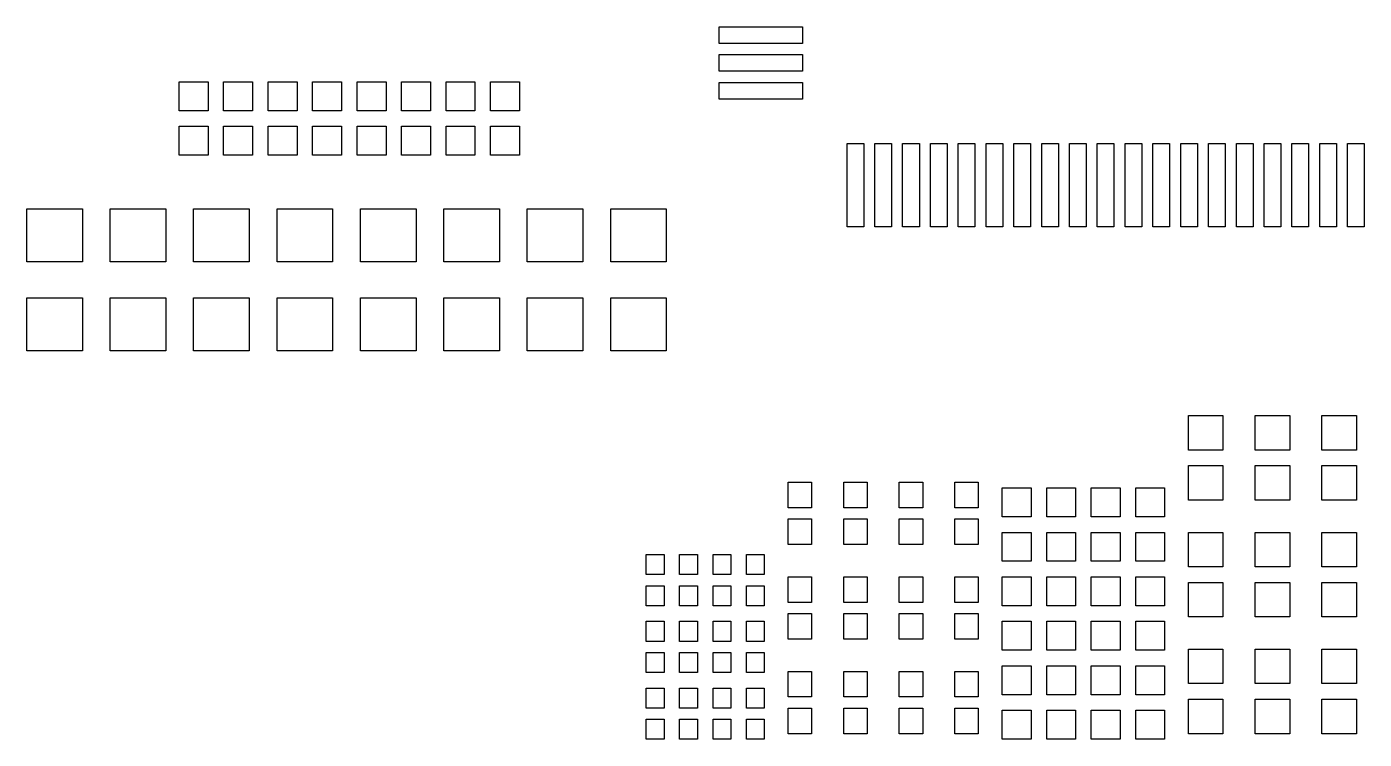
# Model space of a CAD drawing. Extents: x 50.8 to 99.4, y -99.2 to -50.5.
# Drawn here: x 51.1 to 75.15, y -99.16 to -86.35 of the extents above; entities that cross this region are included whole.
import ezdxf

# ---------------------------------------------------------------- set-up
doc = ezdxf.new("R2010")
doc.units = 0
doc.header["$MEASUREMENT"] = 0
doc.layers.add('BLACK', color=7, linetype='CONTINUOUS')

msp = doc.modelspace()

# ---------------------------------------------------------------- linework, layer by layer
at = {"layer": 'Black'}
for p, q in [((63.55, -86.65), (63.55, -86.35)), ((63.55, -86.35), (65.05, -86.35)), ((65.05, -86.35), (65.05, -86.65)), ((65.05, -86.65), (63.55, -86.65)), ((63.55, -87.15), (63.55, -86.85)), ((63.55, -86.85), (65.05, -86.85)), ((65.05, -86.85), (65.05, -87.15)), ((65.05, -87.15), (63.55, -87.15)), ((53.84, -87.86), (53.84, -87.34)), ((53.84, -87.34), (54.36, -87.34)), ((54.36, -87.34), (54.36, -87.86)), ((54.64, -87.86), (54.64, -87.34)), ((54.64, -87.34), (55.16, -87.34)), ((55.16, -87.34), (55.16, -87.86)), ((55.44, -87.86), (55.44, -87.34)), ((55.44, -87.34), (55.96, -87.34)), ((55.96, -87.34), (55.96, -87.86)), ((56.24, -87.86), (56.24, -87.34)), ((56.24, -87.34), (56.76, -87.34)), ((56.76, -87.34), (56.76, -87.86)), ((57.04, -87.86), (57.04, -87.34)), ((57.04, -87.34), (57.56, -87.34)), ((57.56, -87.34), (57.56, -87.86)), ((57.84, -87.86), (57.84, -87.34)), ((57.84, -87.34), (58.36, -87.34)), ((58.36, -87.34), (58.36, -87.86)), ((58.64, -87.86), (58.64, -87.34)), ((58.64, -87.34), (59.16, -87.34)), ((59.16, -87.34), (59.16, -87.86)), ((59.44, -87.86), (59.44, -87.34)), ((59.44, -87.34), (59.96, -87.34)), ((59.96, -87.34), (59.96, -87.86)), ((63.55, -87.65), (63.55, -87.35)), ((63.55, -87.35), (65.05, -87.35)), ((65.05, -87.35), (65.05, -87.65)), ((65.05, -87.65), (63.55, -87.65)), ((54.36, -87.86), (53.84, -87.86)), ((55.16, -87.86), (54.64, -87.86)), ((55.96, -87.86), (55.44, -87.86)), ((56.76, -87.86), (56.24, -87.86)), ((57.56, -87.86), (57.04, -87.86)), ((58.36, -87.86), (57.84, -87.86)), ((59.16, -87.86), (58.64, -87.86)), ((59.96, -87.86), (59.44, -87.86)), ((53.84, -88.66), (53.84, -88.14)), ((53.84, -88.14), (54.36, -88.14)), ((54.36, -88.14), (54.36, -88.66)), ((54.64, -88.66), (54.64, -88.14)), ((54.64, -88.14), (55.16, -88.14)), ((55.16, -88.14), (55.16, -88.66)), ((55.44, -88.66), (55.44, -88.14)), ((55.44, -88.14), (55.96, -88.14)), ((55.96, -88.14), (55.96, -88.66)), ((56.24, -88.66), (56.24, -88.14)), ((56.24, -88.14), (56.76, -88.14)), ((56.76, -88.14), (56.76, -88.66)), ((57.04, -88.66), (57.04, -88.14)), ((57.04, -88.14), (57.56, -88.14)), ((57.56, -88.14), (57.56, -88.66)), ((57.84, -88.66), (57.84, -88.14)), ((57.84, -88.14), (58.36, -88.14)), ((58.36, -88.14), (58.36, -88.66)), ((58.64, -88.66), (58.64, -88.14)), ((58.64, -88.14), (59.16, -88.14)), ((59.16, -88.14), (59.16, -88.66)), ((59.44, -88.66), (59.44, -88.14)), ((59.44, -88.14), (59.96, -88.14)), ((59.96, -88.14), (59.96, -88.66)), ((65.85, -89.95), (65.85, -88.45)), ((65.85, -88.45), (66.15, -88.45)), ((66.15, -88.45), (66.15, -89.95)), ((66.35, -89.95), (66.35, -88.45)), ((66.35, -88.45), (66.65, -88.45)), ((66.65, -88.45), (66.65, -89.95)), ((66.85, -89.95), (66.85, -88.45)), ((66.85, -88.45), (67.15, -88.45)), ((67.15, -88.45), (67.15, -89.95)), ((67.35, -89.95), (67.35, -88.45)), ((67.35, -88.45), (67.65, -88.45)), ((67.65, -88.45), (67.65, -89.95)), ((67.85, -89.95), (67.85, -88.45)), ((67.85, -88.45), (68.15, -88.45)), ((68.15, -88.45), (68.15, -89.95)), ((68.35, -89.95), (68.35, -88.45)), ((68.35, -88.45), (68.65, -88.45)), ((68.65, -88.45), (68.65, -89.95)), ((68.85, -89.95), (68.85, -88.45)), ((68.85, -88.45), (69.15, -88.45)), ((69.15, -88.45), (69.15, -89.95)), ((69.35, -89.95), (69.35, -88.45)), ((69.35, -88.45), (69.65, -88.45)), ((69.65, -88.45), (69.65, -89.95)), ((69.85, -89.95), (69.85, -88.45)), ((69.85, -88.45), (70.15, -88.45)), ((70.15, -88.45), (70.15, -89.95)), ((70.35, -89.95), (70.35, -88.45)), ((70.35, -88.45), (70.65, -88.45)), ((70.65, -88.45), (70.65, -89.95)), ((70.85, -89.95), (70.85, -88.45)), ((70.85, -88.45), (71.15, -88.45)), ((71.15, -88.45), (71.15, -89.95)), ((71.35, -89.95), (71.35, -88.45)), ((71.35, -88.45), (71.65, -88.45)), ((71.65, -88.45), (71.65, -89.95)), ((71.85, -89.95), (71.85, -88.45)), ((71.85, -88.45), (72.15, -88.45)), ((72.15, -88.45), (72.15, -89.95)), ((72.35, -89.95), (72.35, -88.45)), ((72.35, -88.45), (72.65, -88.45)), ((72.65, -88.45), (72.65, -89.95)), ((72.85, -89.95), (72.85, -88.45)), ((72.85, -88.45), (73.15, -88.45)), ((73.15, -88.45), (73.15, -89.95)), ((73.35, -89.95), (73.35, -88.45)), ((73.35, -88.45), (73.65, -88.45)), ((73.65, -88.45), (73.65, -89.95)), ((73.85, -89.95), (73.85, -88.45)), ((73.85, -88.45), (74.15, -88.45)), ((74.15, -88.45), (74.15, -89.95)), ((74.35, -89.95), (74.35, -88.45)), ((74.35, -88.45), (74.65, -88.45)), ((74.65, -88.45), (74.65, -89.95)), ((74.85, -89.95), (74.85, -88.45)), ((74.85, -88.45), (75.15, -88.45)), ((75.15, -88.45), (75.15, -89.95)), ((54.36, -88.66), (53.84, -88.66)), ((55.16, -88.66), (54.64, -88.66)), ((55.96, -88.66), (55.44, -88.66)), ((56.76, -88.66), (56.24, -88.66)), ((57.56, -88.66), (57.04, -88.66)), ((58.36, -88.66), (57.84, -88.66)), ((59.16, -88.66), (58.64, -88.66)), ((59.96, -88.66), (59.44, -88.66)), ((51.1, -90.575), (51.1, -89.625)), ((51.1, -89.625), (52.1, -89.625)), ((52.1, -89.625), (52.1, -90.575)), ((52.6, -90.575), (52.6, -89.625)), ((52.6, -89.625), (53.6, -89.625)), ((53.6, -89.625), (53.6, -90.575)), ((54.1, -90.575), (54.1, -89.625)), ((54.1, -89.625), (55.1, -89.625)), ((55.1, -89.625), (55.1, -90.575)), ((55.6, -90.575), (55.6, -89.625)), ((55.6, -89.625), (56.6, -89.625)), ((56.6, -89.625), (56.6, -90.575)), ((57.1, -90.575), (57.1, -89.625)), ((57.1, -89.625), (58.1, -89.625)), ((58.1, -89.625), (58.1, -90.575)), ((58.6, -90.575), (58.6, -89.625)), ((58.6, -89.625), (59.6, -89.625)), ((59.6, -89.625), (59.6, -90.575)), ((60.1, -90.575), (60.1, -89.625)), ((60.1, -89.625), (61.1, -89.625)), ((61.1, -89.625), (61.1, -90.575)), ((61.6, -90.575), (61.6, -89.625)), ((61.6, -89.625), (62.6, -89.625)), ((62.6, -89.625), (62.6, -90.575)), ((66.15, -89.95), (65.85, -89.95)), ((66.65, -89.95), (66.35, -89.95)), ((67.15, -89.95), (66.85, -89.95)), ((67.65, -89.95), (67.35, -89.95)), ((68.15, -89.95), (67.85, -89.95)), ((68.65, -89.95), (68.35, -89.95)), ((69.15, -89.95), (68.85, -89.95)), ((69.65, -89.95), (69.35, -89.95)), ((70.15, -89.95), (69.85, -89.95)), ((70.65, -89.95), (70.35, -89.95)), ((71.15, -89.95), (70.85, -89.95)), ((71.65, -89.95), (71.35, -89.95)), ((72.15, -89.95), (71.85, -89.95)), ((72.65, -89.95), (72.35, -89.95)), ((73.15, -89.95), (72.85, -89.95)), ((73.65, -89.95), (73.35, -89.95)), ((74.15, -89.95), (73.85, -89.95)), ((74.65, -89.95), (74.35, -89.95)), ((75.15, -89.95), (74.85, -89.95)), ((52.1, -90.575), (51.1, -90.575)), ((53.6, -90.575), (52.6, -90.575)), ((55.1, -90.575), (54.1, -90.575)), ((56.6, -90.575), (55.6, -90.575)), ((58.1, -90.575), (57.1, -90.575)), ((59.6, -90.575), (58.6, -90.575)), ((61.1, -90.575), (60.1, -90.575)), ((62.6, -90.575), (61.6, -90.575)), ((51.1, -92.175), (51.1, -91.225)), ((51.1, -91.225), (52.1, -91.225)), ((52.1, -91.225), (52.1, -92.175)), ((52.6, -92.175), (52.6, -91.225)), ((52.6, -91.225), (53.6, -91.225)), ((53.6, -91.225), (53.6, -92.175)), ((54.1, -92.175), (54.1, -91.225)), ((54.1, -91.225), (55.1, -91.225)), ((55.1, -91.225), (55.1, -92.175)), ((55.6, -92.175), (55.6, -91.225)), ((55.6, -91.225), (56.6, -91.225)), ((56.6, -91.225), (56.6, -92.175)), ((57.1, -92.175), (57.1, -91.225)), ((57.1, -91.225), (58.1, -91.225)), ((58.1, -91.225), (58.1, -92.175)), ((58.6, -92.175), (58.6, -91.225)), ((58.6, -91.225), (59.6, -91.225)), ((59.6, -91.225), (59.6, -92.175)), ((60.1, -92.175), (60.1, -91.225)), ((60.1, -91.225), (61.1, -91.225)), ((61.1, -91.225), (61.1, -92.175)), ((61.6, -92.175), (61.6, -91.225)), ((61.6, -91.225), (62.6, -91.225)), ((62.6, -91.225), (62.6, -92.175)), ((52.1, -92.175), (51.1, -92.175)), ((53.6, -92.175), (52.6, -92.175)), ((55.1, -92.175), (54.1, -92.175)), ((56.6, -92.175), (55.6, -92.175)), ((58.1, -92.175), (57.1, -92.175)), ((59.6, -92.175), (58.6, -92.175)), ((61.1, -92.175), (60.1, -92.175)), ((62.6, -92.175), (61.6, -92.175)), ((71.99, -93.96), (71.99, -93.34)), ((71.99, -93.34), (72.61, -93.34)), ((72.61, -93.34), (72.61, -93.96)), ((73.19, -93.96), (73.19, -93.34)), ((73.19, -93.34), (73.81, -93.34)), ((73.81, -93.34), (73.81, -93.96)), ((74.39, -93.96), (74.39, -93.34)), ((74.39, -93.34), (75.01, -93.34)), ((75.01, -93.34), (75.01, -93.96)), ((72.61, -93.96), (71.99, -93.96)), ((73.81, -93.96), (73.19, -93.96)), ((75.01, -93.96), (74.39, -93.96)), ((71.99, -94.86), (71.99, -94.24)), ((71.99, -94.24), (72.61, -94.24)), ((72.61, -94.24), (72.61, -94.86)), ((73.19, -94.86), (73.19, -94.24)), ((73.19, -94.24), (73.81, -94.24)), ((73.81, -94.24), (73.81, -94.86)), ((74.39, -94.86), (74.39, -94.24)), ((74.39, -94.24), (75.01, -94.24)), ((75.01, -94.24), (75.01, -94.86)), ((64.79, -95), (64.79, -94.54)), ((64.79, -94.54), (65.21, -94.54)), ((65.21, -94.54), (65.21, -95)), ((65.79, -95), (65.79, -94.54)), ((65.79, -94.54), (66.21, -94.54)), ((66.21, -94.54), (66.21, -95)), ((66.79, -95), (66.79, -94.54)), ((66.79, -94.54), (67.21, -94.54)), ((67.21, -94.54), (67.21, -95)), ((67.79, -95), (67.79, -94.54)), ((67.79, -94.54), (68.21, -94.54)), ((68.21, -94.54), (68.21, -95)), ((68.64, -95.16), (68.64, -94.64)), ((68.64, -94.64), (69.16, -94.64)), ((69.16, -94.64), (69.16, -95.16)), ((69.44, -95.16), (69.44, -94.64)), ((69.44, -94.64), (69.96, -94.64)), ((69.96, -94.64), (69.96, -95.16)), ((70.24, -95.16), (70.24, -94.64)), ((70.24, -94.64), (70.76, -94.64)), ((70.76, -94.64), (70.76, -95.16)), ((71.04, -95.16), (71.04, -94.64)), ((71.04, -94.64), (71.56, -94.64)), ((71.56, -94.64), (71.56, -95.16)), ((72.61, -94.86), (71.99, -94.86)), ((73.81, -94.86), (73.19, -94.86)), ((75.01, -94.86), (74.39, -94.86)), ((65.21, -95), (64.79, -95)), ((64.79, -95.66), (64.79, -95.2)), ((64.79, -95.2), (65.21, -95.2)), ((65.21, -95.2), (65.21, -95.66)), ((66.21, -95), (65.79, -95)), ((65.79, -95.66), (65.79, -95.2)), ((65.79, -95.2), (66.21, -95.2)), ((66.21, -95.2), (66.21, -95.66)), ((67.21, -95), (66.79, -95)), ((66.79, -95.66), (66.79, -95.2)), ((66.79, -95.2), (67.21, -95.2)), ((67.21, -95.2), (67.21, -95.66)), ((68.21, -95), (67.79, -95)), ((67.79, -95.66), (67.79, -95.2)), ((67.79, -95.2), (68.21, -95.2)), ((68.21, -95.2), (68.21, -95.66)), ((69.16, -95.16), (68.64, -95.16)), ((69.96, -95.16), (69.44, -95.16)), ((70.76, -95.16), (70.24, -95.16)), ((71.56, -95.16), (71.04, -95.16)), ((68.64, -95.96), (68.64, -95.44)), ((68.64, -95.44), (69.16, -95.44)), ((69.16, -95.44), (69.16, -95.96)), ((69.44, -95.96), (69.44, -95.44)), ((69.44, -95.44), (69.96, -95.44)), ((69.96, -95.44), (69.96, -95.96)), ((70.24, -95.96), (70.24, -95.44)), ((70.24, -95.44), (70.76, -95.44)), ((70.76, -95.44), (70.76, -95.96)), ((71.04, -95.96), (71.04, -95.44)), ((71.04, -95.44), (71.56, -95.44)), ((71.56, -95.44), (71.56, -95.96)), ((71.99, -96.06), (71.99, -95.44)), ((71.99, -95.44), (72.61, -95.44)), ((72.61, -95.44), (72.61, -96.06)), ((73.19, -96.06), (73.19, -95.44)), ((73.19, -95.44), (73.81, -95.44)), ((73.81, -95.44), (73.81, -96.06)), ((74.39, -96.06), (74.39, -95.44)), ((74.39, -95.44), (75.01, -95.44)), ((75.01, -95.44), (75.01, -96.06)), ((65.21, -95.66), (64.79, -95.66)), ((66.21, -95.66), (65.79, -95.66)), ((67.21, -95.66), (66.79, -95.66)), ((68.21, -95.66), (67.79, -95.66)), ((62.24, -96.2), (62.24, -95.84)), ((62.24, -95.84), (62.56, -95.84)), ((62.56, -95.84), (62.56, -96.2)), ((62.84, -96.2), (62.84, -95.84)), ((62.84, -95.84), (63.16, -95.84)), ((63.16, -95.84), (63.16, -96.2)), ((63.44, -96.2), (63.44, -95.84)), ((63.44, -95.84), (63.76, -95.84)), ((63.76, -95.84), (63.76, -96.2)), ((64.04, -96.2), (64.04, -95.84)), ((64.04, -95.84), (64.36, -95.84)), ((64.36, -95.84), (64.36, -96.2)), ((62.56, -96.2), (62.24, -96.2)), ((63.16, -96.2), (62.84, -96.2)), ((63.76, -96.2), (63.44, -96.2)), ((64.36, -96.2), (64.04, -96.2)), ((69.16, -95.96), (68.64, -95.96)), ((69.96, -95.96), (69.44, -95.96)), ((70.76, -95.96), (70.24, -95.96)), ((71.56, -95.96), (71.04, -95.96)), ((72.61, -96.06), (71.99, -96.06)), ((73.81, -96.06), (73.19, -96.06)), ((75.01, -96.06), (74.39, -96.06)), ((62.24, -96.76), (62.24, -96.4)), ((62.24, -96.4), (62.56, -96.4)), ((62.56, -96.4), (62.56, -96.76)), ((62.84, -96.76), (62.84, -96.4)), ((62.84, -96.4), (63.16, -96.4)), ((63.16, -96.4), (63.16, -96.76)), ((63.44, -96.76), (63.44, -96.4)), ((63.44, -96.4), (63.76, -96.4)), ((63.76, -96.4), (63.76, -96.76)), ((64.04, -96.76), (64.04, -96.4)), ((64.04, -96.4), (64.36, -96.4)), ((64.36, -96.4), (64.36, -96.76)), ((64.79, -96.7), (64.79, -96.24)), ((64.79, -96.24), (65.21, -96.24)), ((65.21, -96.24), (65.21, -96.7)), ((65.79, -96.7), (65.79, -96.24)), ((65.79, -96.24), (66.21, -96.24)), ((66.21, -96.24), (66.21, -96.7)), ((66.79, -96.7), (66.79, -96.24)), ((66.79, -96.24), (67.21, -96.24)), ((67.21, -96.24), (67.21, -96.7)), ((67.79, -96.7), (67.79, -96.24)), ((67.79, -96.24), (68.21, -96.24)), ((68.21, -96.24), (68.21, -96.7)), ((68.64, -96.76), (68.64, -96.24)), ((68.64, -96.24), (69.16, -96.24)), ((69.16, -96.24), (69.16, -96.76)), ((69.44, -96.76), (69.44, -96.24)), ((69.44, -96.24), (69.96, -96.24)), ((69.96, -96.24), (69.96, -96.76)), ((70.24, -96.76), (70.24, -96.24)), ((70.24, -96.24), (70.76, -96.24)), ((70.76, -96.24), (70.76, -96.76)), ((71.04, -96.76), (71.04, -96.24)), ((71.04, -96.24), (71.56, -96.24)), ((71.56, -96.24), (71.56, -96.76)), ((71.99, -96.96), (71.99, -96.34)), ((71.99, -96.34), (72.61, -96.34)), ((72.61, -96.34), (72.61, -96.96)), ((73.19, -96.96), (73.19, -96.34)), ((73.19, -96.34), (73.81, -96.34)), ((73.81, -96.34), (73.81, -96.96)), ((74.39, -96.96), (74.39, -96.34)), ((74.39, -96.34), (75.01, -96.34)), ((75.01, -96.34), (75.01, -96.96)), ((62.56, -96.76), (62.24, -96.76)), ((63.16, -96.76), (62.84, -96.76)), ((63.76, -96.76), (63.44, -96.76)), ((64.36, -96.76), (64.04, -96.76)), ((65.21, -96.7), (64.79, -96.7)), ((64.79, -97.36), (64.79, -96.9)), ((64.79, -96.9), (65.21, -96.9)), ((65.21, -96.9), (65.21, -97.36)), ((66.21, -96.7), (65.79, -96.7)), ((65.79, -97.36), (65.79, -96.9)), ((65.79, -96.9), (66.21, -96.9)), ((66.21, -96.9), (66.21, -97.36)), ((67.21, -96.7), (66.79, -96.7)), ((66.79, -97.36), (66.79, -96.9)), ((66.79, -96.9), (67.21, -96.9)), ((67.21, -96.9), (67.21, -97.36)), ((68.21, -96.7), (67.79, -96.7)), ((67.79, -97.36), (67.79, -96.9)), ((67.79, -96.9), (68.21, -96.9)), ((68.21, -96.9), (68.21, -97.36)), ((69.16, -96.76), (68.64, -96.76)), ((69.96, -96.76), (69.44, -96.76)), ((70.76, -96.76), (70.24, -96.76)), ((71.56, -96.76), (71.04, -96.76)), ((62.24, -97.4), (62.24, -97.04)), ((62.24, -97.04), (62.56, -97.04)), ((62.56, -97.04), (62.56, -97.4)), ((62.84, -97.4), (62.84, -97.04)), ((62.84, -97.04), (63.16, -97.04)), ((63.16, -97.04), (63.16, -97.4)), ((63.44, -97.4), (63.44, -97.04)), ((63.44, -97.04), (63.76, -97.04)), ((63.76, -97.04), (63.76, -97.4)), ((64.04, -97.4), (64.04, -97.04)), ((64.04, -97.04), (64.36, -97.04)), ((64.36, -97.04), (64.36, -97.4)), ((68.64, -97.56), (68.64, -97.04)), ((68.64, -97.04), (69.16, -97.04)), ((69.16, -97.04), (69.16, -97.56)), ((69.44, -97.56), (69.44, -97.04)), ((69.44, -97.04), (69.96, -97.04)), ((69.96, -97.04), (69.96, -97.56)), ((70.24, -97.56), (70.24, -97.04)), ((70.24, -97.04), (70.76, -97.04)), ((70.76, -97.04), (70.76, -97.56)), ((71.04, -97.56), (71.04, -97.04)), ((71.04, -97.04), (71.56, -97.04)), ((71.56, -97.04), (71.56, -97.56)), ((72.61, -96.96), (71.99, -96.96)), ((73.81, -96.96), (73.19, -96.96)), ((75.01, -96.96), (74.39, -96.96)), ((62.56, -97.4), (62.24, -97.4)), ((63.16, -97.4), (62.84, -97.4)), ((63.76, -97.4), (63.44, -97.4)), ((64.36, -97.4), (64.04, -97.4)), ((65.21, -97.36), (64.79, -97.36)), ((66.21, -97.36), (65.79, -97.36)), ((67.21, -97.36), (66.79, -97.36)), ((68.21, -97.36), (67.79, -97.36)), ((62.24, -97.96), (62.24, -97.6)), ((62.24, -97.6), (62.56, -97.6)), ((62.56, -97.6), (62.56, -97.96)), ((62.84, -97.96), (62.84, -97.6)), ((62.84, -97.6), (63.16, -97.6)), ((63.16, -97.6), (63.16, -97.96)), ((63.44, -97.96), (63.44, -97.6)), ((63.44, -97.6), (63.76, -97.6)), ((63.76, -97.6), (63.76, -97.96)), ((64.04, -97.96), (64.04, -97.6)), ((64.04, -97.6), (64.36, -97.6)), ((64.36, -97.6), (64.36, -97.96)), ((69.16, -97.56), (68.64, -97.56)), ((69.96, -97.56), (69.44, -97.56)), ((70.76, -97.56), (70.24, -97.56)), ((71.56, -97.56), (71.04, -97.56)), ((71.99, -98.16), (71.99, -97.54)), ((71.99, -97.54), (72.61, -97.54)), ((72.61, -97.54), (72.61, -98.16)), ((73.19, -98.16), (73.19, -97.54)), ((73.19, -97.54), (73.81, -97.54)), ((73.81, -97.54), (73.81, -98.16)), ((74.39, -98.16), (74.39, -97.54)), ((74.39, -97.54), (75.01, -97.54)), ((75.01, -97.54), (75.01, -98.16)), ((68.64, -98.36), (68.64, -97.84)), ((68.64, -97.84), (69.16, -97.84)), ((69.16, -97.84), (69.16, -98.36)), ((69.44, -98.36), (69.44, -97.84)), ((69.44, -97.84), (69.96, -97.84)), ((69.96, -97.84), (69.96, -98.36)), ((70.24, -98.36), (70.24, -97.84)), ((70.24, -97.84), (70.76, -97.84)), ((70.76, -97.84), (70.76, -98.36)), ((71.04, -98.36), (71.04, -97.84)), ((71.04, -97.84), (71.56, -97.84)), ((71.56, -97.84), (71.56, -98.36)), ((62.56, -97.96), (62.24, -97.96)), ((63.16, -97.96), (62.84, -97.96)), ((63.76, -97.96), (63.44, -97.96)), ((64.36, -97.96), (64.04, -97.96)), ((64.79, -98.4), (64.79, -97.94)), ((64.79, -97.94), (65.21, -97.94)), ((65.21, -97.94), (65.21, -98.4)), ((65.79, -98.4), (65.79, -97.94)), ((65.79, -97.94), (66.21, -97.94)), ((66.21, -97.94), (66.21, -98.4)), ((66.79, -98.4), (66.79, -97.94)), ((66.79, -97.94), (67.21, -97.94)), ((67.21, -97.94), (67.21, -98.4)), ((67.79, -98.4), (67.79, -97.94)), ((67.79, -97.94), (68.21, -97.94)), ((68.21, -97.94), (68.21, -98.4)), ((62.24, -98.6), (62.24, -98.24)), ((62.24, -98.24), (62.56, -98.24)), ((62.56, -98.24), (62.56, -98.6)), ((62.84, -98.6), (62.84, -98.24)), ((62.84, -98.24), (63.16, -98.24)), ((63.16, -98.24), (63.16, -98.6)), ((63.44, -98.6), (63.44, -98.24)), ((63.44, -98.24), (63.76, -98.24)), ((63.76, -98.24), (63.76, -98.6)), ((64.04, -98.6), (64.04, -98.24)), ((64.04, -98.24), (64.36, -98.24)), ((64.36, -98.24), (64.36, -98.6)), ((69.16, -98.36), (68.64, -98.36)), ((69.96, -98.36), (69.44, -98.36)), ((70.76, -98.36), (70.24, -98.36)), ((71.56, -98.36), (71.04, -98.36)), ((72.61, -98.16), (71.99, -98.16)), ((73.81, -98.16), (73.19, -98.16)), ((75.01, -98.16), (74.39, -98.16)), ((62.56, -98.6), (62.24, -98.6)), ((63.16, -98.6), (62.84, -98.6)), ((63.76, -98.6), (63.44, -98.6)), ((64.36, -98.6), (64.04, -98.6)), ((65.21, -98.4), (64.79, -98.4)), ((64.79, -99.06), (64.79, -98.6)), ((64.79, -98.6), (65.21, -98.6)), ((65.21, -98.6), (65.21, -99.06)), ((66.21, -98.4), (65.79, -98.4)), ((65.79, -99.06), (65.79, -98.6)), ((65.79, -98.6), (66.21, -98.6)), ((66.21, -98.6), (66.21, -99.06)), ((67.21, -98.4), (66.79, -98.4)), ((66.79, -99.06), (66.79, -98.6)), ((66.79, -98.6), (67.21, -98.6)), ((67.21, -98.6), (67.21, -99.06)), ((68.21, -98.4), (67.79, -98.4)), ((67.79, -99.06), (67.79, -98.6)), ((67.79, -98.6), (68.21, -98.6)), ((68.21, -98.6), (68.21, -99.06)), ((71.99, -99.06), (71.99, -98.44)), ((71.99, -98.44), (72.61, -98.44)), ((72.61, -98.44), (72.61, -99.06)), ((73.19, -99.06), (73.19, -98.44)), ((73.19, -98.44), (73.81, -98.44)), ((73.81, -98.44), (73.81, -99.06)), ((74.39, -99.06), (74.39, -98.44)), ((74.39, -98.44), (75.01, -98.44)), ((75.01, -98.44), (75.01, -99.06)), ((62.24, -99.16), (62.24, -98.8)), ((62.24, -98.8), (62.56, -98.8)), ((62.56, -98.8), (62.56, -99.16)), ((62.84, -99.16), (62.84, -98.8)), ((62.84, -98.8), (63.16, -98.8)), ((63.16, -98.8), (63.16, -99.16)), ((63.44, -99.16), (63.44, -98.8)), ((63.44, -98.8), (63.76, -98.8)), ((63.76, -98.8), (63.76, -99.16)), ((64.04, -99.16), (64.04, -98.8)), ((64.04, -98.8), (64.36, -98.8)), ((64.36, -98.8), (64.36, -99.16)), ((68.64, -99.16), (68.64, -98.64)), ((68.64, -98.64), (69.16, -98.64)), ((69.16, -98.64), (69.16, -99.16)), ((69.44, -99.16), (69.44, -98.64)), ((69.44, -98.64), (69.96, -98.64)), ((69.96, -98.64), (69.96, -99.16)), ((70.24, -99.16), (70.24, -98.64)), ((70.24, -98.64), (70.76, -98.64)), ((70.76, -98.64), (70.76, -99.16)), ((71.04, -99.16), (71.04, -98.64)), ((71.04, -98.64), (71.56, -98.64)), ((71.56, -98.64), (71.56, -99.16)), ((65.21, -99.06), (64.79, -99.06)), ((66.21, -99.06), (65.79, -99.06)), ((67.21, -99.06), (66.79, -99.06)), ((68.21, -99.06), (67.79, -99.06)), ((72.61, -99.06), (71.99, -99.06)), ((73.81, -99.06), (73.19, -99.06)), ((75.01, -99.06), (74.39, -99.06)), ((62.56, -99.16), (62.24, -99.16)), ((63.16, -99.16), (62.84, -99.16)), ((63.76, -99.16), (63.44, -99.16)), ((64.36, -99.16), (64.04, -99.16)), ((69.16, -99.16), (68.64, -99.16)), ((69.96, -99.16), (69.44, -99.16)), ((70.76, -99.16), (70.24, -99.16)), ((71.56, -99.16), (71.04, -99.16))]:
    msp.add_line(p, q, dxfattribs=at)

doc.saveas('drawing.dxf')
